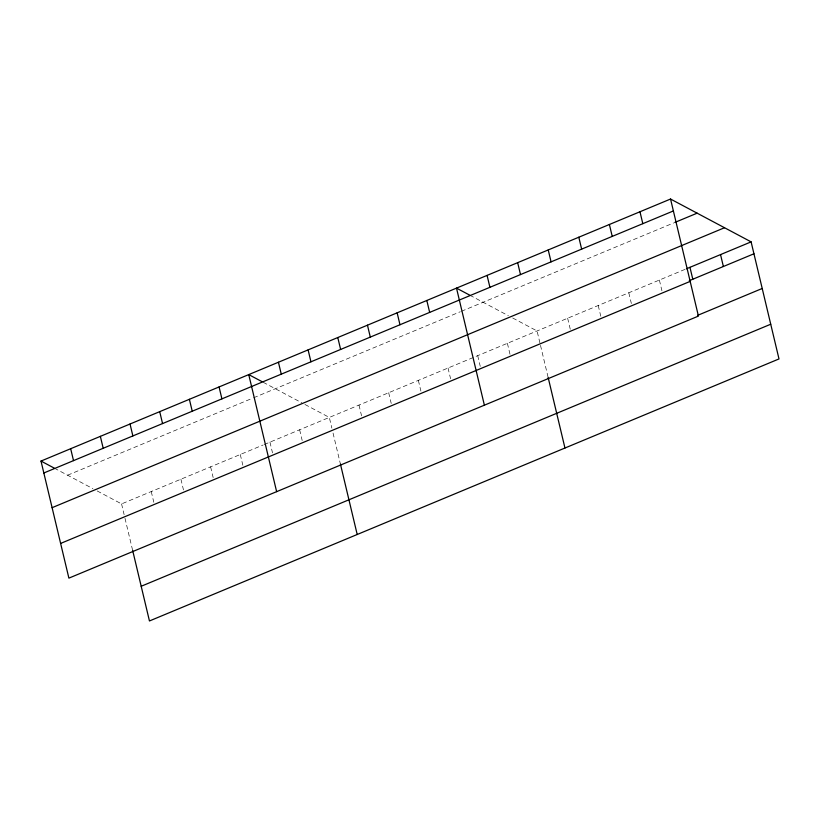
<?xml version="1.0" encoding="UTF-8"?>
<svg xmlns="http://www.w3.org/2000/svg" width="820" height="820" viewBox="0 0 820 820"><rect width="100%" height="100%" fill="white"/><g stroke="black" fill="none" stroke-linecap="round" stroke-linejoin="round"><path stroke-width="0.61" stroke-dasharray="4.1 3.07" d="M67.588 475.21L252.509 398.233M253.646 397.761L460.256 311.764M461.404 311.292L673.609 222.958M97.19 490.944L121.565 503.91L263.107 444.993M264.255 444.512L685.253 269.278M469.788 295.19L508.369 315.7M512.695 318.006L537.069 330.962L539.909 342.873M263.148 382.253L301.678 402.733M304.948 404.475L329.312 417.431L331.874 428.153M54.294 468.138L92.875 488.648M659.382 280.05L661.935 290.772M628.797 292.781L631.359 303.502M598.221 305.501L600.773 316.223M567.645 318.232L570.484 330.142M540.493 345.353L548.17 377.569M507.385 343.313L510.224 355.224M477.711 355.665L480.264 366.386M448.027 368.016L450.58 378.737M418.354 380.377L420.906 391.089M388.67 392.729L391.232 403.45M358.996 405.08L361.548 415.801M333.043 433.062L340.423 464.048M299.638 429.782L302.19 440.504M269.954 442.144L272.517 452.855M240.28 454.495L242.833 465.217M210.607 466.846L213.159 477.568M180.923 479.198L183.475 489.919M151.249 491.549L153.801 502.27M121.565 503.91L124.117 514.622M124.999 518.291L132.676 550.517"/><path stroke-width="1.23" d="M670.545 199.034L698.435 316.089L68.89 578.131L41 461.065L670.545 199.034L751.11 241.869L779 358.934L149.455 620.966L132.676 550.517M43.839 472.986L673.384 210.945M674.788 222.466L697.133 213.169M52.101 507.682L724.521 227.734M686.432 268.786L751.11 241.869M689.261 280.707L753.949 253.78M60.618 543.434L690.163 281.393M697.533 315.403L762.221 288.476M141.184 586.269L770.728 324.228M469.788 295.19L456.504 288.127L484.384 405.183M262.041 381.669L248.747 374.596L276.637 491.662M41 461.065L54.294 468.138M720.534 254.589L723.373 266.51M689.958 267.32L692.797 279.231M639.969 211.755L642.808 223.675M609.393 224.485L612.222 236.396M578.807 237.216L581.646 249.126M548.231 249.946L551.071 261.857M548.17 377.569L564.959 448.027M517.656 262.666L520.495 274.577M487.08 275.397L489.919 287.308M426.82 300.479L429.659 312.389M397.146 312.83L399.976 324.74M367.462 325.181L370.302 337.092M337.789 337.543L340.628 349.453M340.423 464.048L357.202 534.496M308.105 349.894L310.944 361.804M278.431 362.245L281.27 374.156M219.073 386.948L221.912 398.858M189.389 399.309L192.228 411.22M159.715 411.66L162.555 423.571M130.031 424.012L132.871 435.922M100.358 436.363L103.197 448.273M70.674 448.714L73.513 460.625"/></g></svg>
